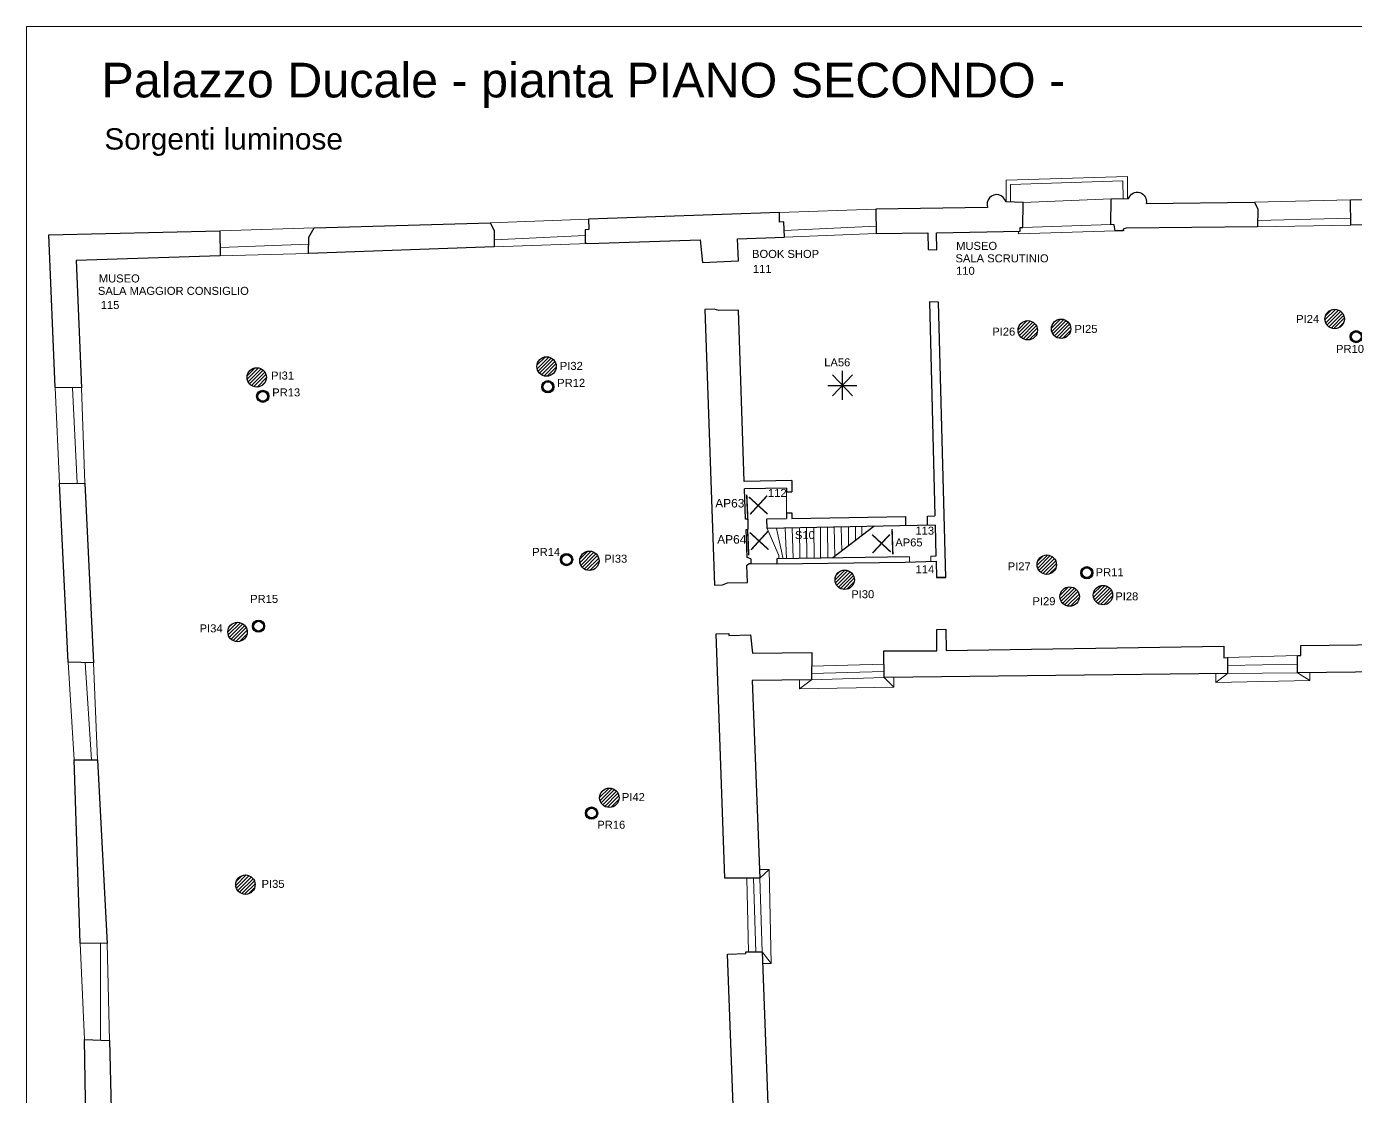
# Model space of a CAD drawing. Header units: millimetres. Extents: x 195 to 76808, y -2861 to 4318.
# Drawn here: x 35542 to 38033, y 2302 to 4309 of the extents above; entities that cross this region are included whole.
import ezdxf
from ezdxf.enums import TextEntityAlignment as Align

# ---------------------------------------------------------------- set-up
doc = ezdxf.new("R2010")
doc.units = ezdxf.units.MM
for name, color, linetype, lineweight in [('_sottile', 253, 'Continuous', 5), ('LAMPADINE', 30, 'Continuous', 30), ('muri', 7, 'Continuous', 9), ('num.vani', 66, 'Continuous', 9)]:
    doc.layers.add(name, color=color, linetype=linetype, lineweight=lineweight)
doc.styles.add('ducale_200', font='arial.ttf', dxfattribs={"height": 1})
doc.styles.get("Standard").update_dxf_attribs({"font": 'arial.ttf'})

# ---------------------------------------------------------------- blocks, each defined once
blk = doc.blocks.new('PIANTANA')
at = {"lineweight": 0}
h = blk.add_hatch(dxfattribs=at)
h.set_pattern_fill('ANSI31', color=256, scale=600, style=0)
h.set_pattern_definition([(45, (37136.21, 23067.97), (-53.03301, 53.03301), [])])
edge = h.paths.add_edge_path()
edge.add_arc((14258, -2729), 291, 0, 360)
blk.add_circle((14258, -2729), 291)
blk = doc.blocks.new('FB')
h = blk.add_hatch(color=256)
edge = h.paths.add_edge_path(flags=16)
edge.add_arc((323.34, 430.98), 1.01, 0, 360)
edge = h.paths.add_edge_path()
edge.add_arc((323.34, 430.98), 1.27, 0, 360)
for radius in [1.27, 1.01]:
    blk.add_circle((323.34, 430.98), radius)
blk = doc.blocks.new('re')
at = {"const_width": 0.3}
for points in [[(51.55, 419.05), (51.66, 413.81)], [(55.72, 418.12), (52.08, 414.34)], [(52.09, 417.95), (55.87, 414.31)]]:
    blk.add_lwpolyline(points, dxfattribs=at)

msp = doc.modelspace()

# ---------------------------------------------------------------- linework, layer by layer
at = {"layer": '_sottile'}
for p, q in [((36966.1, 3435.9), (36966.1, 3397)), ((36899.7, 3301.3), (36948.2, 3300.9))]:
    msp.add_line(p, q, dxfattribs=at)
for points in [[(37605.8, 3986.5), (37605.8, 4027.4), (37378.2, 4020.4), (37378.2, 3979.7)], [(37597.6, 3986.3), (37596.9, 4019.5), (37385.9, 4012.4), (37385.9, 3979.5)], [(37574.9, 3985.5), (37409.9, 3978.9)], [(37133.9, 3966.6), (36952.9, 3960.2)], [(37843.3, 3979.2), (38023.4, 3983.8)], [(36410.9, 3941), (36595.2, 3947.3)], [(37409.5, 3932.2), (37574.4, 3937.5)], [(37849.1, 3933.3), (38024.4, 3936.4)], [(37849.3, 3945), (38024.1, 3949.5)], [(36080.8, 3931.2), (35904, 3925.9)], [(36418.4, 3909), (36589, 3917.2)], [(36962, 3926), (37134.2, 3934.6)], [(36962.7, 3913.7), (37134.4, 3920.8)], [(37401.2, 3924.7), (37401.3, 3920.3), (37582.3, 3925.9)], [(35904.5, 3894.3), (36070.8, 3900.9)], [(36596, 3902.2), (36418.6, 3895.5)], [(35904.7, 3878.5), (36070.5, 3883.1)], [(35595.7, 3631.8), (35603.5, 3452)], [(35627.9, 3631.3), (35636.7, 3452.5)], [(35644.5, 3631.1), (35650.9, 3452.7)], [(36952.2, 3310.7), (36952, 3317), (36930.1, 3367.2)], [(36960.3, 3310.8), (36947.5, 3367.5)], [(36964.1, 3367.9), (36966.2, 3311)], [(36979.1, 3311.2), (36977, 3368.1)], [(36991.3, 3311.5), (36990.7, 3368.4)], [(37003.7, 3368.6), (37004.4, 3311.7)], [(37018, 3312), (37017.4, 3368.9)], [(37030.3, 3312.2), (37029.8, 3369.1)], [(37043.1, 3369.4), (37043.8, 3312.5)], [(37056.7, 3314.8), (37055.7, 3369.6)], [(37069, 3369.9), (37070.1, 3325)], [(37082.6, 3370.2), (37082.3, 3334.3)], [(37095.7, 3370.4), (37095.7, 3344.7)], [(37107.6, 3370.7), (37107.8, 3353.9)], [(35619.5, 3116.4), (35631.2, 2933.6)], [(35651.9, 3115.9), (35663.7, 2933.6)], [(35667, 3115.7), (35675, 2933.6)], [(37792.9, 3125.3), (37924.5, 3128.9)], [(37013.2, 3095.3), (37149.1, 3099)], [(37013.3, 3109), (37149.1, 3112.7)], [(37770.9, 3095.4), (37770.9, 3078.7), (37947.5, 3082.2), (37947.5, 3096.7)], [(37793.1, 3095.7), (37770.9, 3078.7)], [(37793, 3110.5), (37924.5, 3112.7)], [(37793.1, 3095.7), (37924.5, 3096.5)], [(37924.5, 3096.5), (37947.5, 3082.2)], [(36990.9, 3083.2), (36990.9, 3066.5), (37167.6, 3069.9), (37167.6, 3087.9)], [(37013.2, 3083.4), (36990.9, 3066.5)], [(37013.2, 3083.4), (37149.2, 3087.7)], [(37149.2, 3087.7), (37167.6, 3069.9)], [(36921.4, 2551.4), (36937.5, 2551.4), (36934.1, 2728), (36915.6, 2728)], [(36916.2, 2711.9), (36934.1, 2728)], [(36895.3, 2573.6), (36891.8, 2711.9)], [(36908.9, 2573.6), (36904.5, 2711.9)], [(36920.6, 2573.6), (36916.2, 2711.9)], [(35642.5, 2589.9), (35650.5, 2408.7)], [(35680.5, 2589.4), (35680.4, 2407.8)], [(35693.2, 2589.3), (35697.2, 2407.3)], [(36920.6, 2573.6), (36937.5, 2551.4)]]:
    msp.add_lwpolyline(points, dxfattribs=at)
at = {"layer": 'LAMPADINE'}
for p, q in [((37071.2, 3608.8), (37071.2, 3662.9)), ((37052.3, 3616.5), (37090.1, 3655.3)), ((37089.9, 3616.3), (37052.5, 3655.5)), ((37044.1, 3635.9), (37098.3, 3635.9))]:
    msp.add_line(p, q, dxfattribs=at)
at = {"layer": 'muri', "linetype": 'ByBlock', "lineweight": 30}
for p, q in [((36830.5, 3778.6), (36813.1, 3778.1)), ((36813.1, 3778.1), (36831.3, 3261.2)), ((36830.5, 3778.6), (36813.5, 3778.1)), ((36839.7, 3776.5), (36830.5, 3778.6)), ((36839.7, 3776.5), (36830.5, 3778.6)), ((36876.3, 3777.1), (36839.7, 3776.5)), ((36876.3, 3777.1), (36839.7, 3776.5)), ((36887.2, 3455.8), (36876.3, 3777.1)), ((36889.7, 3384.6), (36887.7, 3441.7)), ((36966.1, 3443.2), (36966.1, 3435.9)), ((36976.1, 3457.7), (36976.1, 3435.9)), ((36966.1, 3435.9), (36976.1, 3435.9)), ((36966.1, 3397), (36976.1, 3397)), ((36966.1, 3397), (36966.3, 3385.9)), ((36976.1, 3397), (36976.1, 3386.1)), ((36976.1, 3386.1), (37190.2, 3390.1)), ((37190.2, 3372.3), (37190.2, 3390.1)), ((37230.8, 3390.8), (37244.5, 3391.1)), ((37230.8, 3373.2), (37230.8, 3390.8)), ((36894.1, 3384.7), (36889.7, 3384.6)), ((36890.4, 3365.4), (36894.1, 3365.5)), ((36892.5, 3312.7), (36890.4, 3365.4)), ((36894.1, 3384.7), (36894.1, 3365.5)), ((36929.4, 3385.3), (36966.1, 3385.9)), ((36930.1, 3367.2), (36929.4, 3385.3)), ((37178.6, 3372.1), (36930.1, 3367.2)), ((37245, 3373.4), (37178.6, 3372.1)), ((37196.7, 3314.2), (36948.2, 3310.7)), ((36892.1, 3298.4), (36896, 3301.4)), ((36893.5, 3266.3), (36892.1, 3298.4)), ((36899.7, 3310.4), (36892.5, 3312.7)), ((36948.2, 3310.7), (36948.2, 3300.9)), ((36948.2, 3300.9), (37189, 3304.4)), ((36846.6, 3261.7), (36855.5, 3265.5)), ((36855.5, 3265.5), (36893.5, 3266.3)), ((36831.3, 3261.2), (36846.6, 3261.7))]:
    msp.add_line(p, q, dxfattribs=at)
at = {"layer": 'muri'}
for p, q in [((37196.7, 3314.2), (37196.7, 3304.6)), ((37236.8, 3315.5), (37246.4, 3315.8)), ((37236.8, 3315.5), (37236.8, 3305.7))]:
    msp.add_line(p, q, dxfattribs=at)
at = {"layer": 'muri', "linetype": 'Continuous', "ltscale": 0.1}
msp.add_lwpolyline([(35541.8, 4308.8), (41461.8, 4308.8), (41461.8, 108.8), (35541.8, 108.8)], close=True, dxfattribs=at)
at = {"layer": 'muri', "linetype": 'ByBlock', "lineweight": 30}
for points in [[(37133.9, 3966.6), (37134.4, 3920.8), (37231.2, 3921.7), (37231.6, 3890.4), (37248.4, 3890), (37247.5, 3922.1), (37404.2, 3924.8), (37404.2, 3931.8), (37409.5, 3932.2), (37409.9, 3978.9), (37377.3, 3979.8, 1.069306), (37343.4, 3969.6)], [(37843.3, 3979.2), (37849.7, 3966.5), (37849.1, 3933.3), (37602.9, 3930.6), (37597.6, 3929), (37598.2, 3925.9), (37582.3, 3925.9), (37580.7, 3937), (37574.4, 3937.5), (37574.9, 3985.5), (37607.7, 3986.6, -0.949947), (37640.4, 3977.1)], [(35650.5, 2408.7), (35697.2, 2407.3), (35702.6, 2175), (35655.2, 2175.5), (35655.5, 2220.4, -1.240166), (35653.1, 2257)]]:
    msp.add_lwpolyline(points, format="xyb", close=True, dxfattribs=at)
for points in [[(38023.4, 3983.8), (38339.4, 3988.2), (38341.3, 3939.8), (38024.4, 3936.4)], [(36070.5, 3883.1), (36071, 3913.6), (36080.8, 3931.2), (36410.9, 3941), (36418.1, 3926), (36418.6, 3895.5)], [(36596, 3902.2), (36804.5, 3908.5), (36808.6, 3866.2), (36876.4, 3869.3), (36874.3, 3910.6), (36962.7, 3913.7), (36961.1, 3942.6), (36952.9, 3942.1), (36952.9, 3960.2), (36595.2, 3947.3), (36595.7, 3928.2), (36589, 3927.7), (36589, 3902.9)], [(35904, 3925.9), (35904.7, 3878.5), (35634.5, 3869.8), (35644.5, 3631.1), (35595.7, 3631.8), (35583.7, 3917.9)], [(35603.5, 3452), (35650.9, 3452.7), (35667, 3115.7), (35619.5, 3116.4)], [(36850.6, 2711.9), (36834.2, 3169.9), (36858, 3170.6), (36858, 3166.9), (36898.8, 3167.8), (36902.8, 3133.4), (37013.5, 3134.6), (37013.2, 3083.4), (36902.2, 3082.2), (36916.2, 2711.9)], [(37149.2, 3087.7), (37148.9, 3137.7), (37248.4, 3138.1), (37248.4, 3178.2), (37265.2, 3178.5), (37265.5, 3138.7), (37786.2, 3146.5), (37786.2, 3125.1), (37792.9, 3125.3), (37793.1, 3095.7)], [(37924.5, 3096.5), (37924.5, 3128.9), (37930.4, 3128.9), (37930.4, 3147.9), (38621.9, 3156.1), (38621.9, 3139.6), (38629, 3139.6), (38629, 3104.9)], [(35631.2, 2933.6), (35675, 2933.6), (35693.2, 2589.3), (35642.5, 2589.9)], [(36942.3, 1985.4), (36877.8, 1984.8), (36855.6, 2568.8), (36890.2, 2570.1), (36890.2, 2573.6), (36920.6, 2573.6)]]:
    msp.add_lwpolyline(points, close=True, dxfattribs=at)
for points in [[(37264.8, 3275.7), (37247.5, 3275.7), (37264.8, 3275.7), (37251.5, 3792.2), (37234.2, 3792.6), (37244.5, 3391.1)], [(36976.1, 3457.7), (36887.2, 3455.8)], [(36966.1, 3443.2), (36887.7, 3441.7)], [(37130.2, 3371.1), (37053.2, 3312.1)], [(37245, 3373.4), (37246.4, 3315.8)], [(36899.7, 3310.4), (36899.7, 3301.3), (36896, 3301.4)], [(37189, 3304.4), (37246.7, 3306)], [(37246.7, 3306), (37247.5, 3275.7), (37247.5, 3275.7), (37247.5, 3275.7), (37247.5, 3275.7)]]:
    msp.add_lwpolyline(points, dxfattribs=at)
msp.add_lwpolyline([(37087.6, 3340.2, 0, 14.4, 0), (37065.6, 3340.2, 0, 0, 0), (36942, 3340, 0, 0, 0)], format="xyseb", dxfattribs=at)

# ---------------------------------------------------------------- block references
at = {"layer": 'LAMPADINE'}
for name, p, xscale, yscale, zscale in [('PIANTANA', (37102.7, 3930.9), 0.0625, 0.0625, 0.0625), ('PIANTANA', (36527.5, 3909.7), 0.0625, 0.0625, 0.0625), ('PIANTANA', (36589.9, 3912.5), 0.0625, 0.0625, 0.0625), ('FB', (35113.2, -166.2), 9.033835601794323, 9.033835601794294, 9.033835601794319), ('PIANTANA', (35625.4, 3841.8), 0.0625, 0.0625, 0.0625), ('PIANTANA', (35082.1, 3821.4), 0.0625, 0.0625, 0.0625), ('FB', (33597.9, -260.2), 9.033835601794323, 9.033835601794294, 9.033835601794319), ('FB', (33063.6, -278.1), 9.033835601794294, 9.033835601794294, 9.033835601794319), ('FB', (33633.1, -584.3), 9.033835601794323, 9.033835601794294, 9.033835601794319), ('PIANTANA', (35705.7, 3477.4), 0.0625, 0.0625, 0.0625), ('PIANTANA', (36563.1, 3470.1), 0.0625, 0.0625, 0.0625), ('PIANTANA', (36184.3, 3441.8), 0.0625, 0.0625, 0.0625), ('FB', (34608.3, -609), 9.033835601794323, 9.033835601794294, 9.033835601794319), ('PIANTANA', (36606, 3410.3), 0.0625, 0.0625, 0.0625), ('PIANTANA', (36668.4, 3413.1), 0.0625, 0.0625, 0.0625), ('PIANTANA', (35046.1, 3343.9), 0.0625, 0.0625, 0.0625), ('FB', (33055.6, -709.2), 9.033835601794323, 9.033835601794294, 9.033835601794319), ('PIANTANA', (35743.1, 3033), 0.0625, 0.0625, 0.0625), ('FB', (33679.9, -1059.8), 9.033835601794323, 9.033835601794294, 9.033835601794319), ('PIANTANA', (35061, 2870), 0.0625, 0.0625, 0.0625)]:
    msp.add_blockref(name, p, dxfattribs=dict(at, xscale=xscale, yscale=yscale, zscale=zscale))
at = {"layer": 'LAMPADINE', "zscale": 9.033835601794319}
for p, xscale, yscale, rotation in [((36186, 7131.6), -9.033835601794323, 9.033835601794294, 183.6811215952697), ((36187.7, 7065), -9.033835601794323, 9.033835601794294, 183.6811215952697), ((37832.4, -389), -9.033835601796687, 9.033835601793816, 3.077234531571778)]:
    msp.add_blockref('re', p, dxfattribs=dict(at, xscale=xscale, yscale=yscale, rotation=rotation))

# ---------------------------------------------------------------- texts
at = {"layer": 'LAMPADINE', "color": 150, "width": 767, "attachment_point": 1, "line_spacing_factor": 0.75, "style": 'ducale_200'}
for s, insert, char_height in [('PI24', (37921.7, 3767.9), 15), ('PI26', (37352, 3744.2), 15), ('PI25', (37506.1, 3749.2), 15), ('PR10', (37996.4, 3711.7), 15), ('PI31', (36000.1, 3661.8), 15), ('PI32', (36541.4, 3679.9), 15), ('PR12', (36536.5, 3648.1), 15), ('PR13', (36002.3, 3630.2), 15), ('AP63', (36832.7, 3422.8), 16), ('AP64', (36836.4, 3355), 16), ('AP65', (37170.2, 3348.8), 15), ('PR14', (36489.6, 3330.9), 15), ('PI33', (36624.7, 3318.3), 15), ('PI27', (37381, 3304), 15), ('PR11', (37545.8, 3293), 15), ('PR15', (35960.9, 3242.9), 15), ('PI30', (37087.7, 3251.7), 15), ('PI29', (37427.4, 3238.6), 15), ('PI28', (37582.7, 3247.7), 15), ('PI34', (35866.2, 3187.6), 15), ('PI42', (36657.7, 2871.2), 15), ('PR16', (36611.6, 2819.3), 15), ('PI35', (35982.3, 2708.4), 15)]:
    msp.add_mtext(s, dxfattribs=dict(at, insert=insert, char_height=char_height))
at = {"layer": 'LAMPADINE', "color": 150, "insert": (37037, 3686.5), "char_height": 15, "width": 767, "attachment_point": 1, "style": 'ducale_200'}
msp.add_mtext('LA56', dxfattribs=at)
at = {"layer": 'muri', "linetype": 'ByBlock', "lineweight": 30, "style": 'ducale_200'}
for s, p in [('BOOK SHOP', (36964.6, 3874.9)), ('MUSEO', (37322.7, 3890)), ('SALA SCRUTINIO', (37370.4, 3866.6)), ('MUSEO', (35715.6, 3828.9)), ('SALA MAGGIOR CONSIGLIO', (35817, 3805.6))]:
    msp.add_text(s, height=15, dxfattribs=at).set_placement(p, align=Align.CENTER)
at = {"layer": 'muri', "linetype": 'Continuous', "ltscale": 0.1, "attachment_point": 1}
for s, insert, char_height, width in [('Palazzo Ducale - pianta PIANO SECONDO - ', (35682.3, 4240.9), 65, 20000), ('Sorgenti luminose', (35687.6, 4118.1), 40, 1389.355)]:
    msp.add_mtext(s, dxfattribs=dict(at, insert=insert, char_height=char_height, width=width))
at = {"layer": 'num.vani', "linetype": 'Continuous', "char_height": 15, "width": 1389.35, "attachment_point": 1}
for s, insert in [('{\\fArial|b0|i0|c0|p34;111}', (36903.3, 3861.8)), ('{\\fArial|b0|i0|c0|p34;110}', (37284.2, 3858.2)), ('{\\fArial|b0|i0|c0|p34;115}', (35680.8, 3794.1)), ('{\\fArial|b0|i0|c0|p34;112}', (36931.6, 3441.5)), ('{\\fArial|b0|i0|c0|p34;113}', (37208, 3370.9)), ('{\\fArial|b0|i0|c0|p34;114}', (37208.3, 3298.4))]:
    msp.add_mtext(s, dxfattribs=dict(at, insert=insert))
at = {"layer": 'num.vani', "linetype": 'Continuous', "insert": (36982.1, 3362.6), "char_height": 15, "width": 1389.36, "attachment_point": 1, "style": 'ducale_200'}
msp.add_mtext('{\\fArial|b0|i0|c0|p34;S10}', dxfattribs=at)

doc.saveas('drawing.dxf')
